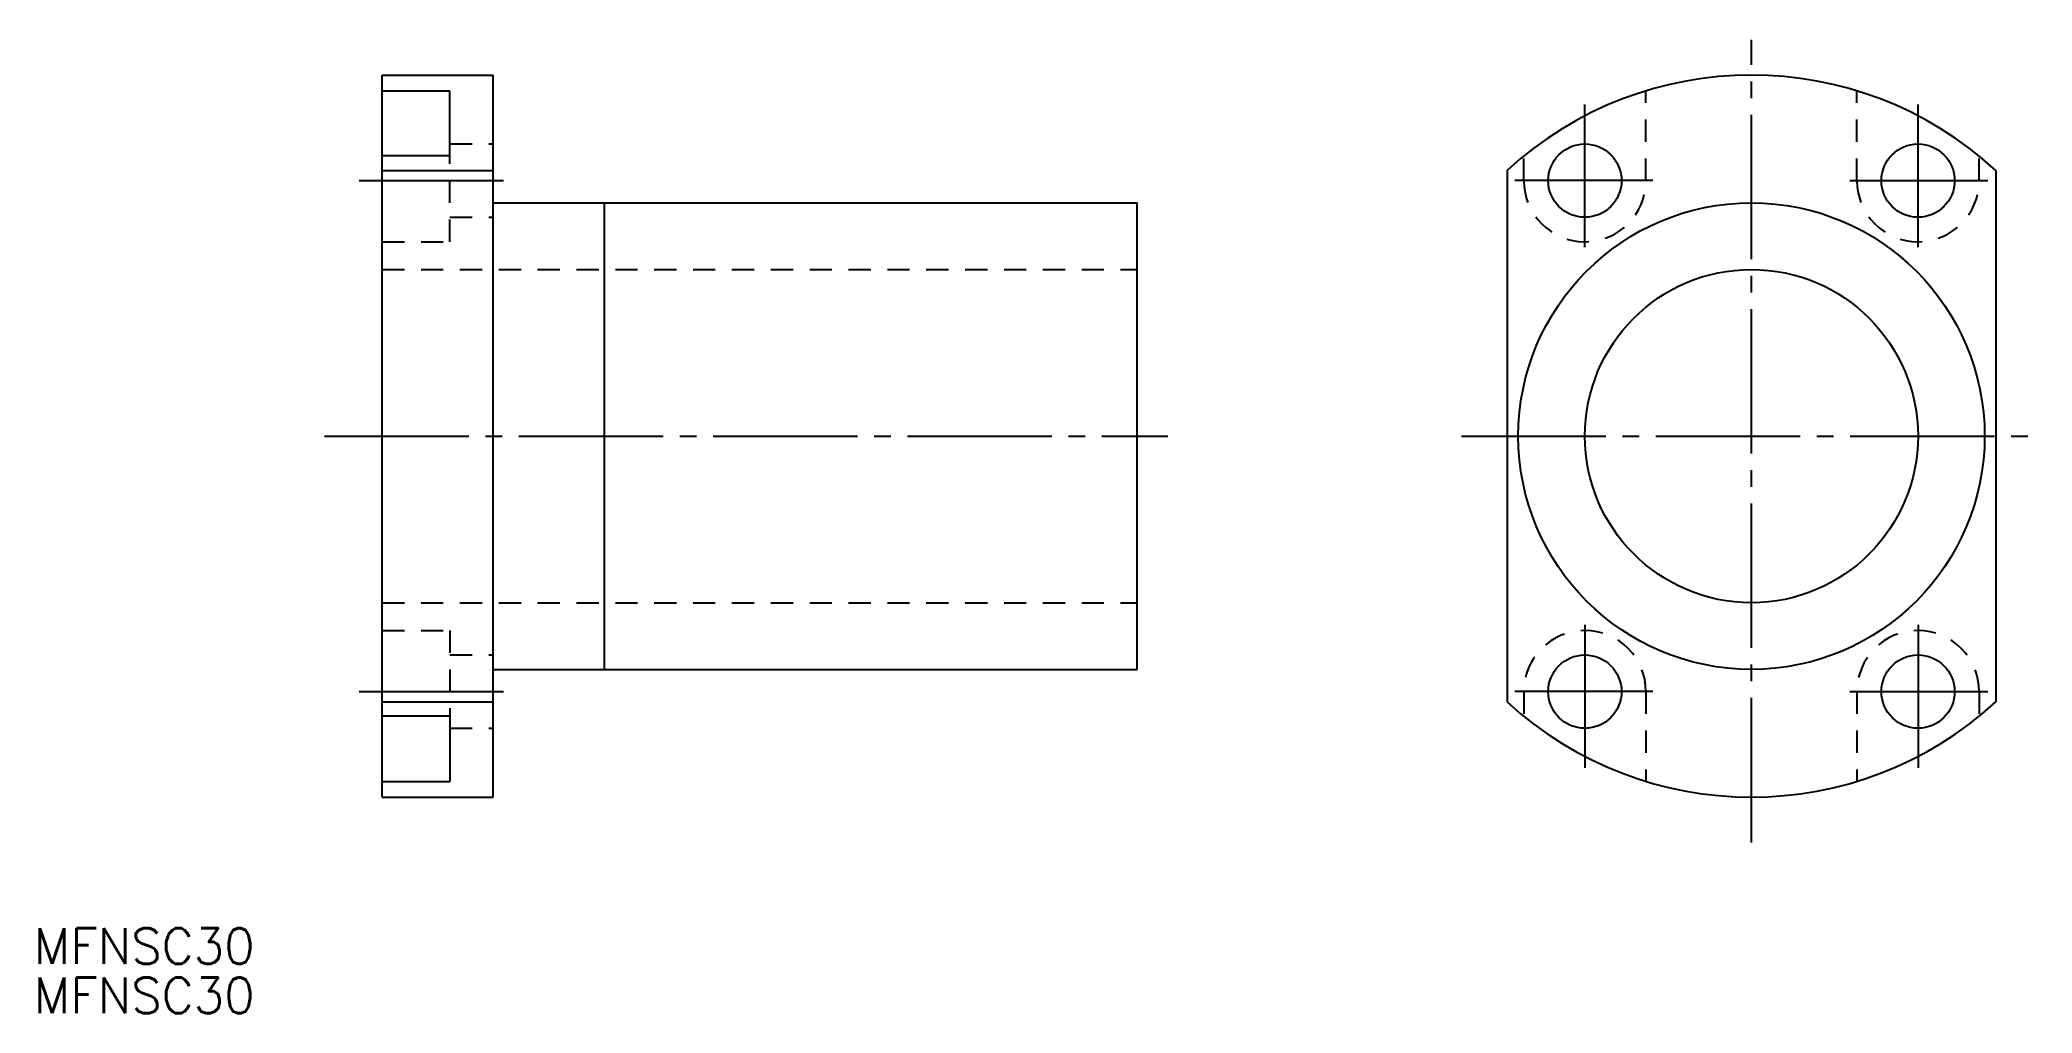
# Model space of a CAD drawing. Extents: x 82 to 262, y 139 to 226.
import ezdxf

# ---------------------------------------------------------------- set-up
doc = ezdxf.new("R2010")
doc.units = 0
doc.linetypes.add('CENTER', pattern=[17.5, 13, -1.5, 1.5, -1.5])
doc.linetypes.add('DASHED', pattern=[3.5, 2, -1.5])
doc.layers.get('0').update_dxf_attribs({"linetype": 'CONTINUOUS'})
doc.layers.add('CENTER', color=1, linetype='CENTER')
doc.styles.get("Standard").update_dxf_attribs({"font": 'txt.shx', "bigfont": '@extfont2.shx'})

msp = doc.modelspace()

# ---------------------------------------------------------------- linework, layer by layer
at = {"color": 7, "linetype": 'CONTINUOUS'}
for p, q in [((113.14, 223.15), (123.14, 223.15)), ((113.14, 158.15), (113.14, 223.15)), ((123.14, 158.15), (123.14, 223.15)), ((123.14, 158.15), (123.14, 223.15)), ((113.14, 221.73), (119.24, 221.73)), ((119.24, 215.87), (119.24, 221.73)), ((119.24, 215.87), (113.14, 215.87)), ((113.14, 214.57), (123.14, 214.57)), ((214.45, 214.57), (214.45, 166.73)), ((258.45, 214.57), (258.45, 166.73)), ((123.14, 211.65), (181.14, 211.65)), ((133.14, 211.65), (133.14, 169.65)), ((181.14, 169.65), (181.14, 211.65)), ((123.14, 169.65), (181.14, 169.65)), ((113.14, 166.73), (123.14, 166.73)), ((119.24, 165.43), (113.14, 165.43)), ((119.24, 165.43), (119.24, 159.57)), ((113.14, 159.57), (119.24, 159.57)), ((113.14, 158.15), (123.14, 158.15))]:
    msp.add_line(p, q, dxfattribs=at)
at = {"color": 3, "linetype": 'DASHED'}
for p, q in [((226.95, 213.65), (226.95, 221.73)), ((245.95, 213.65), (245.95, 221.73)), ((119.24, 216.95), (123.14, 216.95)), ((119.24, 208.15), (119.24, 215.87)), ((215.95, 213.65), (215.95, 215.87)), ((256.95, 213.65), (256.95, 215.87)), ((119.24, 210.35), (123.14, 210.35)), ((113.14, 208.15), (119.24, 208.15)), ((113.14, 205.65), (181.14, 205.65)), ((113.14, 175.65), (181.14, 175.65)), ((113.14, 173.15), (119.24, 173.15)), ((119.24, 173.15), (119.24, 165.43)), ((119.24, 170.95), (123.14, 170.95)), ((215.95, 167.65), (215.95, 165.43)), ((226.95, 167.65), (226.95, 159.57)), ((245.95, 167.65), (245.95, 159.57)), ((256.95, 167.65), (256.95, 165.43)), ((119.24, 164.35), (123.14, 164.35))]:
    msp.add_line(p, q, dxfattribs=at)
at = {"color": 7, "linetype": 'CONTINUOUS'}
for centre, radius in [((221.45, 213.65), 3.3), ((251.45, 213.65), 3.3), ((236.45, 190.65), 21), ((236.45, 190.65), 15), ((221.45, 167.65), 3.3), ((251.45, 167.65), 3.3)]:
    msp.add_circle(centre, radius, dxfattribs=at)
for start, end in [(47.3963, 132.6037), (227.3963, 312.6037)]:
    msp.add_arc((236.45, 190.65), 32.5, start, end, dxfattribs=at)
at = {"color": 3, "linetype": 'DASHED'}
for centre, start, end in [((221.45, 213.65), 180, 0), ((251.45, 213.65), 180, 0), ((221.45, 167.65), 0, 180), ((251.45, 167.65), 0, 180)]:
    msp.add_arc(centre, 5.5, start, end, dxfattribs=at)
at = {"layer": 'CENTER', "color": 1, "linetype": 'CENTER'}
for p, q in [((236.45, 154.08), (236.45, 226.32)), ((221.45, 207.65), (221.45, 220.51)), ((251.45, 207.65), (251.45, 220.51)), ((111.05, 213.65), (124.96, 213.65)), ((227.57, 213.65), (215.15, 213.65)), ((245.32, 213.65), (257.74, 213.65)), ((107.95, 190.65), (183.88, 190.65)), ((210.34, 190.65), (261.73, 190.65)), ((221.45, 173.65), (221.45, 160.79)), ((251.45, 173.65), (251.45, 160.79)), ((111.05, 167.65), (124.96, 167.65)), ((227.57, 167.65), (215.15, 167.65)), ((245.32, 167.65), (257.74, 167.65))]:
    msp.add_line(p, q, dxfattribs=at)

# ---------------------------------------------------------------- texts
at = {"color": 7, "linetype": 'CONTINUOUS'}
for p in [(81.76, 143.14), (81.76, 138.7)]:
    msp.add_text('MFNSC30', height=3.2, dxfattribs=at).set_placement(p)

doc.saveas('drawing.dxf')
